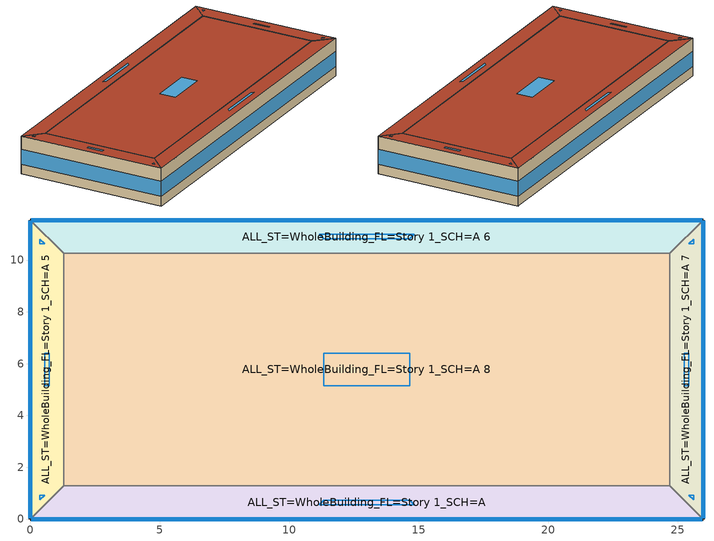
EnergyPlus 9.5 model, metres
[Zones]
ALL_ST=WholeBuilding_FL=Story 1_SCH=A
 floor ground (BTAP-Grnd-Floor-Mass:U-0.757): 25.98,0 0,0 1.28,1.28 24.7,1.28 z0
 wall outside (BTAP-Ext-Wall-Mass:U-0.265): 0,0 25.98,0 z0:3
 wall to ALL_ST=WholeBuilding_FL=Story 1_SCH=A 5 (BTAP-Int-Wall): 1.28,1.28 0,0 z0:3
 wall to ALL_ST=WholeBuilding_FL=Story 1_SCH=A 8 (BTAP-Int-Wall): 24.7,1.28 1.28,1.28 z0:3
 wall to ALL_ST=WholeBuilding_FL=Story 1_SCH=A 7 (BTAP-Int-Wall): 25.98,0 24.7,1.28 z0:3
 window (BTAP-Ext-FixedWindow:U=0.190 SHGC=0.600): 0.03,0 25.96,0 z0.76:1.96
 roof outside (BTAP-Ext-Roof-Metal:U-0.156): 24.7,1.28 1.28,1.28 0,0 25.98,0 z3
 skylight (BTAP-Ext-Skylights:U=0.269 SHGC=0.600): 14.65,0.73 11.33,0.73 11.15,0.55 14.83,0.55 z3
ALL_ST=WholeBuilding_FL=Story 1_SCH=A 5
 floor ground (BTAP-Grnd-Floor-Mass:U-0.757): 0,0 0,11.55 1.28,10.26 1.28,1.28 z0
 wall outside (BTAP-Ext-Wall-Mass:U-0.265): 0,11.55 0,0 z0:3
 wall to ALL_ST=WholeBuilding_FL=Story 1_SCH=A 6 (BTAP-Int-Wall): 1.28,10.26 0,11.55 z0:3
 wall to ALL_ST=WholeBuilding_FL=Story 1_SCH=A 8 (BTAP-Int-Wall): 1.28,1.28 1.28,10.26 z0:3
 window (BTAP-Ext-FixedWindow:U=0.190 SHGC=0.600): 0,11.52 0,0.03 z0.76:1.97
 roof outside (BTAP-Ext-Roof-Metal:U-0.156): 1.28,1.28 1.28,10.26 0,11.55 0,0 z3
 skylight (BTAP-Ext-Skylights:U=0.269 SHGC=0.600): 0.73,6.41 0.55,6.41 0.55,5.14 0.73,5.14 z3; 0.37,10.81 0.37,10.63 0.55,10.63 z3; 0.55,0.92 0.37,0.92 0.37,0.73 z3
ALL_ST=WholeBuilding_FL=Story 1_SCH=A 6
 floor ground (BTAP-Grnd-Floor-Mass:U-0.757): 0,11.55 25.98,11.55 24.7,10.26 1.28,10.26 z0
 wall outside (BTAP-Ext-Wall-Mass:U-0.265): 25.98,11.55 0,11.55 z0:3
 wall to ALL_ST=WholeBuilding_FL=Story 1_SCH=A 8 (BTAP-Int-Wall): 1.28,10.26 24.7,10.26 z0:3
 wall to ALL_ST=WholeBuilding_FL=Story 1_SCH=A 7 (BTAP-Int-Wall): 24.7,10.26 25.98,11.55 z0:3
 window (BTAP-Ext-FixedWindow:U=0.190 SHGC=0.600): 25.96,11.55 0.03,11.55 z0.76:1.96
 roof outside (BTAP-Ext-Roof-Metal:U-0.156): 1.28,10.26 24.7,10.26 25.98,11.55 0,11.55 z3
 skylight (BTAP-Ext-Skylights:U=0.269 SHGC=0.600): 11.33,10.81 14.65,10.81 14.83,11 11.15,11 z3
ALL_ST=WholeBuilding_FL=Story 1_SCH=A 7
 floor ground (BTAP-Grnd-Floor-Mass:U-0.757): 25.98,11.55 25.98,0 24.7,1.28 24.7,10.26 z0
 wall outside (BTAP-Ext-Wall-Mass:U-0.265): 25.98,0 25.98,11.55 z0:3
 wall to ALL_ST=WholeBuilding_FL=Story 1_SCH=A 8 (BTAP-Int-Wall): 24.7,10.26 24.7,1.28 z0:3
 window (BTAP-Ext-FixedWindow:U=0.190 SHGC=0.600): 25.98,0.03 25.98,11.52 z0.76:1.97
 roof outside (BTAP-Ext-Roof-Metal:U-0.156): 24.7,10.26 24.7,1.28 25.98,0 25.98,11.55 z3
 skylight (BTAP-Ext-Skylights:U=0.269 SHGC=0.600): 25.61,0.92 25.43,0.92 25.61,0.73 z3; 25.43,6.41 25.25,6.41 25.25,5.14 25.43,5.14 z3; 25.61,10.81 25.43,10.63 25.61,10.63 z3
ALL_ST=WholeBuilding_FL=Story 1_SCH=A 8
 floor ground (BTAP-Grnd-Floor-Mass:U-0.757): 1.28,1.28 1.28,10.26 24.7,10.26 24.7,1.28 z0
 roof outside (BTAP-Ext-Roof-Metal:U-0.156): 24.7,1.28 24.7,10.26 1.28,10.26 1.28,1.28 z3
 skylight (BTAP-Ext-Skylights:U=0.269 SHGC=0.600): 14.65,5.14 14.65,6.41 11.33,6.41 11.33,5.14 z3
[Building]
SmallOffice_Rectangular_NECB2017: North Axis {deg}=0
[Site:Location]
Windsor Intl AP_ON_CAN: Latitude {deg}=42.276; Longitude {deg}=-82.956; Time Zone {hr}=-5; Elevation {m}=189.6
[Site:GroundTemperature:BuildingSurface]
19.527, 19.502, 19.536, 19.598, 20.002, 21.64, 22.225, 22.375, 21.449, 20.121, 19.802, 19.633
[Site:WaterMainsTemperature]
Calculation Method=Correlation; Annual Average Outdoor Air Temperature {C}=10.5083; Maximum Difference In Monthly Average Outdoor Air Temperatures {deltaC}=24.6
[SizingPeriod:DesignDay] Day of Month=21; Dry-Bulb Temperature Range Modifier Type=DefaultMultipliers; Humidity Condition Type=Wetbulb; Barometric Pressure {Pa}=99068; Rain Indicator=No; Snow Indicator=No; Daylight Saving Time Indicator=No
Name | Month | Day Type | Maximum Dry-Bulb Temperature {C} | Daily Dry-Bulb Temperature Range {deltaC} | Wetbulb or DewPoint at Maximum Dry-Bulb {C} | Wind Speed {m/s} | Wind Direction {deg} | Solar Model Indicator | ASHRAE Clear Sky Optical Depth for Beam Irradiance (taub) | ASHRAE Clear Sky Optical Depth for Diffuse Irradiance (taud) | Sky Clearness
Windsor Intl AP Ann Clg .4% Condns DB=>MWB | 7 | SummerDesignDay | 32 | 9.1 | 23.1 | 5.4 | 230 | ASHRAETau | 0.438 | 2.254
Windsor Intl AP Ann Htg 99.6% Condns DB | 1 | WinterDesignDay | -15.5 | 0 | -15.5 | 5.1 | 240 | ASHRAEClearSky |  |  | 0
[Material] Thermal Absorptance=0.9
Name | Roughness | Thickness {m} | Conductivity {W/m-K} | Density {kg/m3} | Specific Heat {J/kg-K} | Solar Absorptance | Visible Absorptance
1/2IN Gypsum 1 | Smooth | 0.0127 | 0.16 | 784.9 | 830 | 0.4 | 0.4
1IN Stucco 1 | Smooth | 0.0253 | 0.6918 | 1858 | 837 | 0.7 | 0.92
6 in. Normalweight Concrete Floor 1 | MediumRough | 0.1524 | 2.31 | 2322 | 832 | 0.7 | 0.7
8IN CONCRETE HW RefBldg 1 | Rough | 0.2032 | 1.311 | 2240 | 836.8 | 0.7 | 0.7
G01 13mm gypsum board 1 | Smooth | 0.0127 | 0.16 | 800 | 1090 | 0.7 | 0.5
Metal Roof Surface 1 | Smooth | 0.0008 | 45.28 | 7824 | 500 | 0.7 | 0.7
[Material:NoMass] Roughness=Smooth; Thermal Absorptance=0.9; Solar Absorptance=0.7
Name | Thermal Resistance {m2-K/W} | Visible Absorptance
Typical Carpet Pad 2 | 1.25503 | 0.8
Typical Insulation 2 | 3.50264 | 0.7
Typical Insulation 3 | 6.41024 | 0.7
[WindowMaterial:SimpleGlazingSystem] Solar Heat Gain Coefficient=0.6; Visible Transmittance=0.21
Name | U-Factor {W/m2-K}
SimpleGlazing:U=0.190 SHGC=0.600 | 1.9
SimpleGlazing:U=0.269 SHGC=0.600 | 2.69
[Construction]
BTAP-Ext-FixedWindow:U=0.190 SHGC=0.600: SimpleGlazing:U=0.190 SHGC=0.600
BTAP-Ext-Roof-Metal:U-0.156: Metal Roof Surface 1, Typical Insulation 3
BTAP-Ext-Skylights:U=0.269 SHGC=0.600: SimpleGlazing:U=0.269 SHGC=0.600
BTAP-Ext-Wall-Mass:U-0.265: 1IN Stucco 1, 8IN CONCRETE HW RefBldg 1, Typical Insulation 2, 1/2IN Gypsum 1
BTAP-Grnd-Floor-Mass:U-0.757: 6 in. Normalweight Concrete Floor 1, Typical Carpet Pad 2
BTAP-Int-Wall: G01 13mm gypsum board 1, G01 13mm gypsum board 1
[Zone] Multiplier=1; Part of Total Floor Area=Yes
ALL_ST=WholeBuilding_FL=Story 1_SCH=A; ALL_ST=WholeBuilding_FL=Story 1_SCH=A 5; ALL_ST=WholeBuilding_FL=Story 1_SCH=A 6; ALL_ST=WholeBuilding_FL=Story 1_SCH=A 7; ALL_ST=WholeBuilding_FL=Story 1_SCH=A 8
[ZoneInfiltration:DesignFlowRate] Schedule=Always On Discrete; Design Flow Rate Calculation Method=Flow/ExteriorArea; Flow per Exterior Surface Area {m3/s-m2}=0.000464174; Constant Term Coefficient=0; Temperature Term Coefficient=0; Velocity Term Coefficient=0.224; Velocity Squared Term Coefficient=0
Name | Zone or ZoneList
Story 1 South Perimeter Space Infiltration | ALL_ST=WholeBuilding_FL=Story 1_SCH=A
Story 1 West Perimeter Space Infiltration | ALL_ST=WholeBuilding_FL=Story 1_SCH=A 5
Story 1 North Perimeter Space Infiltration | ALL_ST=WholeBuilding_FL=Story 1_SCH=A 6
Story 1 East Perimeter Space Infiltration | ALL_ST=WholeBuilding_FL=Story 1_SCH=A 7
Story 1 Core Space Infiltration | ALL_ST=WholeBuilding_FL=Story 1_SCH=A 8
[ZoneControl:Thermostat] Temperature Difference Between Cutout And Setpoint {deltaC}=0
Name | Zone or ZoneList | Control Type Schedule | Control 1
ALL_ST=WholeBuilding_FL=Story 1_SCH=A Thermostat | ALL_ST=WholeBuilding_FL=Story 1_SCH=A | ALL_ST=WholeBuilding_FL=Story 1_SCH=A Thermostat Schedule | Office WholeBuilding Thermostat 11
ALL_ST=WholeBuilding_FL=Story 1_SCH=A 5 Thermostat | ALL_ST=WholeBuilding_FL=Story 1_SCH=A 5 | ALL_ST=WholeBuilding_FL=Story 1_SCH=A 5 Thermostat Schedule | Office WholeBuilding Thermostat 12
ALL_ST=WholeBuilding_FL=Story 1_SCH=A 6 Thermostat | ALL_ST=WholeBuilding_FL=Story 1_SCH=A 6 | ALL_ST=WholeBuilding_FL=Story 1_SCH=A 6 Thermostat Schedule | Office WholeBuilding Thermostat 13
ALL_ST=WholeBuilding_FL=Story 1_SCH=A 7 Thermostat | ALL_ST=WholeBuilding_FL=Story 1_SCH=A 7 | ALL_ST=WholeBuilding_FL=Story 1_SCH=A 7 Thermostat Schedule | Office WholeBuilding Thermostat 14
ALL_ST=WholeBuilding_FL=Story 1_SCH=A 8 Thermostat | ALL_ST=WholeBuilding_FL=Story 1_SCH=A 8 | ALL_ST=WholeBuilding_FL=Story 1_SCH=A 8 Thermostat Schedule | Office WholeBuilding Thermostat 15
[ThermostatSetpoint:DualSetpoint] Heating Setpoint Temperature Schedule=NECB-A-Thermostat Setpoint-Heating; Cooling Setpoint Temperature Schedule=NECB-A-Thermostat Setpoint-Cooling
Office WholeBuilding Thermostat 11; Office WholeBuilding Thermostat 12; Office WholeBuilding Thermostat 13; Office WholeBuilding Thermostat 14; Office WholeBuilding Thermostat 15
[ZoneHVAC:IdealLoadsAirSystem] Design Specification Outdoor Air Object=Office WholeBuilding Ventilation
Zone HVAC Ideal Loads Air System 1; Zone HVAC Ideal Loads Air System 2; Zone HVAC Ideal Loads Air System 3; Zone HVAC Ideal Loads Air System 4; Zone HVAC Ideal Loads Air System 5
[DesignSpecification:OutdoorAir]
Office WholeBuilding Ventilation: Outdoor Air Method=Sum; Outdoor Air Flow per Person {m3/s-person}=0.00235974; Outdoor Air Flow per Zone Floor Area {m3/s-m2}=0.0003048; Outdoor Air Flow per Zone {m3/s}=0; Outdoor Air Flow Air Changes per Hour {1/hr}=0
[Zone equipment]
ALL_ST=WholeBuilding_FL=Story 1_SCH=A: Zone HVAC Ideal Loads Air System 1
ALL_ST=WholeBuilding_FL=Story 1_SCH=A 5: Zone HVAC Ideal Loads Air System 2
ALL_ST=WholeBuilding_FL=Story 1_SCH=A 6: Zone HVAC Ideal Loads Air System 3
ALL_ST=WholeBuilding_FL=Story 1_SCH=A 7: Zone HVAC Ideal Loads Air System 4
ALL_ST=WholeBuilding_FL=Story 1_SCH=A 8: Zone HVAC Ideal Loads Air System 5
[Sizing:Zone] Zone Cooling Design Supply Air Temperature Input Method=SupplyAirTemperature; Zone Cooling Design Supply Air Temperature {C}=14; Zone Cooling Design Supply Air Temperature Difference {deltaC}=11.11; Zone Heating Design Supply Air Temperature Input Method=SupplyAirTemperature; Zone Heating Design Supply Air Temperature {C}=40; Zone Heating Design Supply Air Temperature Difference {deltaC}=11.11; Zone Cooling Design Supply Air Humidity Ratio {kgWater/kgDryAir}=0.0085; Zone Heating Design Supply Air Humidity Ratio {kgWater/kgDryAir}=0.008; Design Specification Outdoor Air Object=Office WholeBuilding Ventilation; Cooling Design Air Flow Method=DesignDay; Cooling Design Air Flow Rate {m3/s}=0; Cooling Minimum Air Flow per Zone Floor Area {m3/s-m2}=0.000762; Cooling Minimum Air Flow {m3/s}=0; Cooling Minimum Air Flow Fraction=0; Heating Design Air Flow Method=DesignDay; Heating Design Air Flow Rate {m3/s}=0; Heating Maximum Air Flow per Zone Floor Area {m3/s-m2}=0.002032; Heating Maximum Air Flow {m3/s}=0.141576; Heating Maximum Air Flow Fraction=0.3; Account for Dedicated Outdoor Air System=No
ALL_ST=WholeBuilding_FL=Story 1_SCH=A; ALL_ST=WholeBuilding_FL=Story 1_SCH=A 5; ALL_ST=WholeBuilding_FL=Story 1_SCH=A 6; ALL_ST=WholeBuilding_FL=Story 1_SCH=A 7; ALL_ST=WholeBuilding_FL=Story 1_SCH=A 8
[Schedule:Compact]
ALL_ST=WholeBuilding_FL=Story 1_SCH=A Thermostat Schedule; ALL_ST=WholeBuilding_FL=Story 1_SCH=A 5 Thermostat Schedule; ALL_ST=WholeBuilding_FL=Story 1_SCH=A 6 Thermostat Schedule; ALL_ST=WholeBuilding_FL=Story 1_SCH=A 7 Thermostat Schedule; ALL_ST=WholeBuilding_FL=Story 1_SCH=A 8 Thermostat Schedule: Through: 12/31, For: AllDays, Until: 24:00, 4
[Schedule:Day:Interval]
NECB-A-Thermostat Setpoint-Heating Sun|Hol Day; NECB-A-Thermostat Setpoint-Heating Sat Day: No, 24:00, 18
NECB-A-Thermostat Setpoint-Heating Default|Wkdy Day; NECB-A-Thermostat Setpoint-Heating Default: No, 06:00, 18, 07:00, 20, 21:00, 22, 24:00, 18
NECB-A-Thermostat Setpoint-Cooling Sun|Hol Day; NECB-A-Thermostat Setpoint-Cooling Sat Day: No, 24:00, 35
NECB-A-Thermostat Setpoint-Cooling Default|Wkdy Day; NECB-A-Thermostat Setpoint-Cooling Default: No, 06:00, 35, 21:00, 24, 24:00, 35
[Schedule:Week:Daily]
NECB-A-Thermostat Setpoint-Heating Week Rule - Jan1-Dec31: NECB-A-Thermostat Setpoint-Heating Sun|Hol Day, NECB-A-Thermostat Setpoint-Heating Default|Wkdy Day, NECB-A-Thermostat Setpoint-Heating Default|Wkdy Day, NECB-A-Thermostat Setpoint-Heating Default|Wkdy Day, NECB-A-Thermostat Setpoint-Heating Default|Wkdy Day, NECB-A-Thermostat Setpoint-Heating Default|Wkdy Day, NECB-A-Thermostat Setpoint-Heating Sat Day, NECB-A-Thermostat Setpoint-Heating Default, NECB-A-Thermostat Setpoint-Heating Default, NECB-A-Thermostat Setpoint-Heating Default, NECB-A-Thermostat Setpoint-Heating Default, NECB-A-Thermostat Setpoint-Heating Default
NECB-A-Thermostat Setpoint-Cooling Week Rule - Jan1-Dec31: NECB-A-Thermostat Setpoint-Cooling Sun|Hol Day, NECB-A-Thermostat Setpoint-Cooling Default|Wkdy Day, NECB-A-Thermostat Setpoint-Cooling Default|Wkdy Day, NECB-A-Thermostat Setpoint-Cooling Default|Wkdy Day, NECB-A-Thermostat Setpoint-Cooling Default|Wkdy Day, NECB-A-Thermostat Setpoint-Cooling Default|Wkdy Day, NECB-A-Thermostat Setpoint-Cooling Sat Day, NECB-A-Thermostat Setpoint-Cooling Default, NECB-A-Thermostat Setpoint-Cooling Default, NECB-A-Thermostat Setpoint-Cooling Default, NECB-A-Thermostat Setpoint-Cooling Default, NECB-A-Thermostat Setpoint-Cooling Default
[Schedule:Year]
NECB-A-Thermostat Setpoint-Heating: NECB-A-Thermostat Setpoint-Heating Week Rule - Jan1-Dec31, 1, 1, 12, 31
NECB-A-Thermostat Setpoint-Cooling: NECB-A-Thermostat Setpoint-Cooling Week Rule - Jan1-Dec31, 1, 1, 12, 31
[Schedule:Constant]
Always On Discrete: Hourly Value=1
